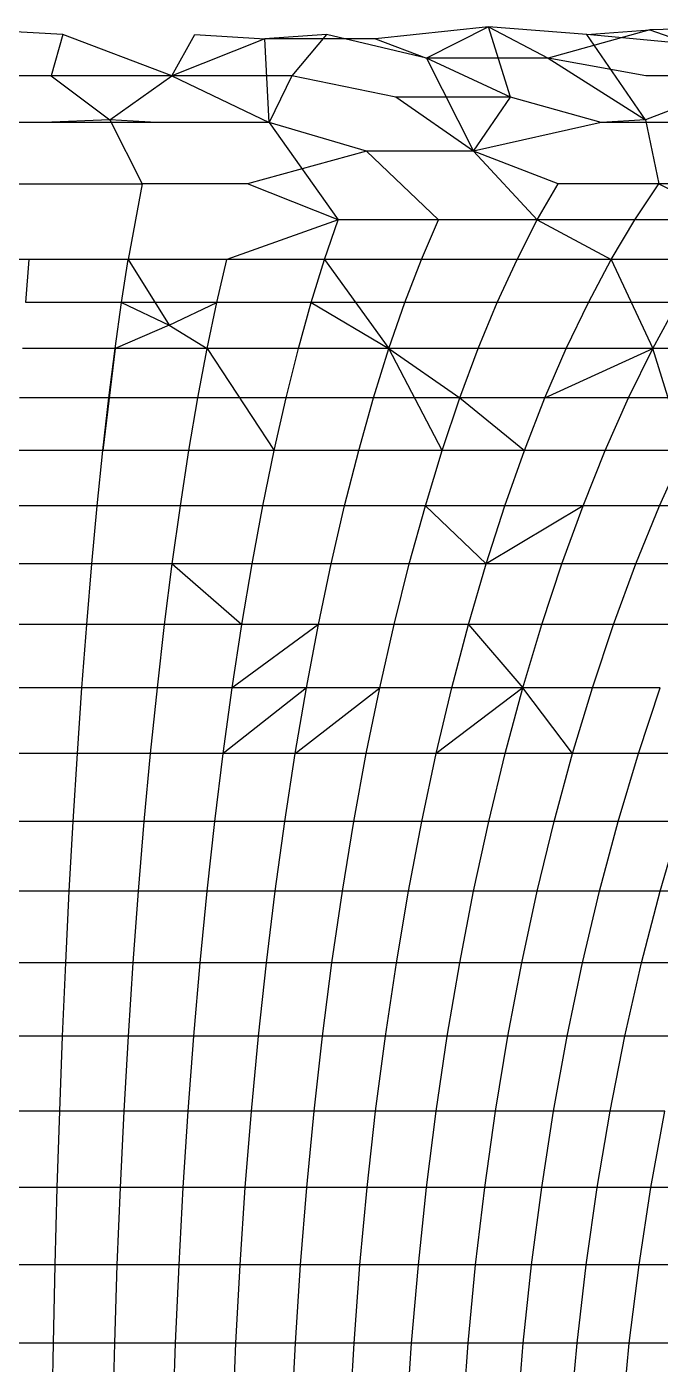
# Model space of a CAD drawing. Header units: inches. Extents: x 17 to 4615, y 5 to 3256.
# Drawn here: x 748.792 to 749.179, y 2597.829 to 2598.646 of the extents above; entities that cross this region are included whole.
import ezdxf

# ---------------------------------------------------------------- set-up
doc = ezdxf.new("R2010")
doc.units = ezdxf.units.IN
doc.header["$MEASUREMENT"] = 0

msp = doc.modelspace()

# ---------------------------------------------------------------- linework, layer by layer
for p, q in [((748.81349, 2598.64161), (748.7324, 2598.64643)), ((749.07383, 2598.64643), (749.00477, 2598.63913)), ((749.07383, 2598.64643), (749.03578, 2598.6272)), ((749.13383, 2598.64161), (749.07383, 2598.64643)), ((749.07383, 2598.64643), (749.11024, 2598.6272)), ((749.08711, 2598.60337), (749.07383, 2598.64643)), ((749.17231, 2598.6446), (749.11024, 2598.6272)), ((749.13383, 2598.64161), (749.17231, 2598.6446)), ((749.24043, 2598.64643), (749.17231, 2598.6446)), ((749.17231, 2598.6446), (749.19783, 2598.63559)), ((748.81349, 2598.64161), (748.80638, 2598.61646)), ((748.88014, 2598.61646), (748.81349, 2598.64161)), ((748.88014, 2598.61646), (748.89433, 2598.64161)), ((748.93699, 2598.63913), (748.88014, 2598.61646)), ((748.89433, 2598.64161), (748.93699, 2598.63913)), ((748.9748, 2598.64161), (748.93699, 2598.63913)), ((749.00477, 2598.63913), (748.93699, 2598.63913)), ((748.93977, 2598.58796), (748.93699, 2598.63913)), ((748.9748, 2598.64161), (748.95353, 2598.61646)), ((749.03578, 2598.6272), (748.9748, 2598.64161)), ((749.00477, 2598.63913), (749.03578, 2598.6272)), ((749.19783, 2598.63559), (749.13383, 2598.64161)), ((749.1696, 2598.5896), (749.13383, 2598.64161)), ((749.08711, 2598.60337), (749.03578, 2598.6272)), ((749.11024, 2598.6272), (749.03578, 2598.6272)), ((749.03578, 2598.6272), (749.06465, 2598.57029)), ((749.16987, 2598.61646), (749.11024, 2598.6272)), ((749.11024, 2598.6272), (749.1696, 2598.5896)), ((748.80638, 2598.61646), (748.7324, 2598.61646)), ((748.88014, 2598.61646), (748.80638, 2598.61646)), ((748.80638, 2598.61646), (748.84236, 2598.5896)), ((748.84236, 2598.5896), (748.88014, 2598.61646)), ((748.95353, 2598.61646), (748.88014, 2598.61646)), ((748.88014, 2598.61646), (748.93977, 2598.58796)), ((748.95353, 2598.61646), (748.93977, 2598.58796)), ((749.01719, 2598.60337), (748.95353, 2598.61646)), ((749.24012, 2598.61646), (749.1696, 2598.5896)), ((749.24012, 2598.61646), (749.16987, 2598.61646)), ((749.06465, 2598.57029), (749.01719, 2598.60337)), ((749.08711, 2598.60337), (749.01719, 2598.60337)), ((749.06465, 2598.57029), (749.08711, 2598.60337)), ((749.14262, 2598.58796), (749.08711, 2598.60337)), ((748.80177, 2598.58796), (748.7324, 2598.58796)), ((748.84236, 2598.5896), (748.80177, 2598.58796)), ((748.87092, 2598.58796), (748.80177, 2598.58796)), ((748.84236, 2598.5896), (748.86204, 2598.55042)), ((748.87092, 2598.58796), (748.84236, 2598.5896)), ((748.93977, 2598.58796), (748.87092, 2598.58796)), ((748.99916, 2598.57029), (748.93977, 2598.58796)), ((748.93977, 2598.58796), (748.98185, 2598.52836)), ((749.14262, 2598.58796), (749.06465, 2598.57029)), ((749.1696, 2598.5896), (749.14262, 2598.58796)), ((749.20848, 2598.58796), (749.14262, 2598.58796)), ((749.1696, 2598.5896), (749.17793, 2598.55042)), ((748.99916, 2598.57029), (748.92646, 2598.55042)), ((749.0431, 2598.52836), (748.99916, 2598.57029)), ((749.06465, 2598.57029), (748.99916, 2598.57029)), ((749.11631, 2598.55042), (749.06465, 2598.57029)), ((749.06465, 2598.57029), (749.10359, 2598.52836)), ((748.7324, 2598.55042), (748.86204, 2598.55042)), ((748.86204, 2598.55042), (748.85356, 2598.50416)), ((748.92646, 2598.55042), (748.86204, 2598.55042)), ((748.98185, 2598.52836), (748.92646, 2598.55042)), ((749.10359, 2598.52836), (749.11631, 2598.55042)), ((749.17793, 2598.55042), (749.11631, 2598.55042)), ((749.16316, 2598.52836), (749.17793, 2598.55042)), ((749.23851, 2598.55042), (749.17793, 2598.55042)), ((749.17793, 2598.55042), (749.22172, 2598.52836)), ((748.98185, 2598.52836), (748.91377, 2598.50416)), ((748.97352, 2598.50416), (748.98185, 2598.52836)), ((749.0431, 2598.52836), (748.98185, 2598.52836)), ((749.03273, 2598.50416), (749.0431, 2598.52836)), ((749.10359, 2598.52836), (749.0431, 2598.52836)), ((749.09117, 2598.50416), (749.10359, 2598.52836)), ((749.16316, 2598.52836), (749.10359, 2598.52836)), ((749.10359, 2598.52836), (749.14878, 2598.50416)), ((749.14878, 2598.50416), (749.16316, 2598.52836)), ((749.22172, 2598.52836), (749.16316, 2598.52836)), ((748.79307, 2598.50416), (748.7324, 2598.50416)), ((748.79103, 2598.47788), (748.79307, 2598.50416)), ((748.85356, 2598.50416), (748.79307, 2598.50416)), ((748.8495, 2598.47788), (748.85356, 2598.50416)), ((748.91377, 2598.50416), (748.85356, 2598.50416)), ((748.85356, 2598.50416), (748.87852, 2598.4639)), ((748.90766, 2598.47788), (748.91377, 2598.50416)), ((748.97352, 2598.50416), (748.91377, 2598.50416)), ((748.96543, 2598.47788), (748.97352, 2598.50416)), ((749.03273, 2598.50416), (748.97352, 2598.50416)), ((748.97352, 2598.50416), (749.01289, 2598.44962)), ((749.02262, 2598.47788), (749.03273, 2598.50416)), ((749.09117, 2598.50416), (749.03273, 2598.50416)), ((749.07914, 2598.47788), (749.09117, 2598.50416)), ((749.14878, 2598.50416), (749.09117, 2598.50416)), ((749.13481, 2598.47788), (749.14878, 2598.50416)), ((749.20536, 2598.50416), (749.14878, 2598.50416)), ((749.14878, 2598.50416), (749.17414, 2598.44962)), ((748.8495, 2598.47788), (748.79103, 2598.47788)), ((748.84556, 2598.44962), (748.8495, 2598.47788)), ((748.90766, 2598.47788), (748.8495, 2598.47788)), ((748.8495, 2598.47788), (748.87852, 2598.4639)), ((748.87852, 2598.4639), (748.90766, 2598.47788)), ((748.90177, 2598.44962), (748.90766, 2598.47788)), ((748.96543, 2598.47788), (748.90766, 2598.47788)), ((748.95762, 2598.44962), (748.96543, 2598.47788)), ((749.02262, 2598.47788), (748.96543, 2598.47788)), ((748.96543, 2598.47788), (749.01289, 2598.44962)), ((749.01289, 2598.44962), (749.02262, 2598.47788)), ((749.07914, 2598.47788), (749.02262, 2598.47788)), ((749.06748, 2598.44962), (749.07914, 2598.47788)), ((749.13481, 2598.47788), (749.07914, 2598.47788)), ((749.12129, 2598.44962), (749.13481, 2598.47788)), ((749.18949, 2598.47788), (749.13481, 2598.47788)), ((749.17414, 2598.44962), (749.18949, 2598.47788)), ((748.87852, 2598.4639), (748.84556, 2598.44962)), ((748.87852, 2598.4639), (748.90177, 2598.44962)), ((748.84556, 2598.44962), (748.78904, 2598.44962)), ((748.84556, 2598.44962), (748.83811, 2598.38736)), ((748.84178, 2598.41944), (748.84556, 2598.44962)), ((748.90177, 2598.44962), (748.84556, 2598.44962)), ((748.8961, 2598.41944), (748.90177, 2598.44962)), ((748.95762, 2598.44962), (748.90177, 2598.44962)), ((748.90177, 2598.44962), (748.94282, 2598.38736)), ((748.95005, 2598.41944), (748.95762, 2598.44962)), ((749.01289, 2598.44962), (748.95762, 2598.44962)), ((749.00349, 2598.41944), (749.01289, 2598.44962)), ((749.06748, 2598.44962), (749.01289, 2598.44962)), ((749.04548, 2598.38736), (749.01289, 2598.44962)), ((749.01289, 2598.44962), (749.05625, 2598.41944)), ((749.05625, 2598.41944), (749.06748, 2598.44962)), ((749.12129, 2598.44962), (749.06748, 2598.44962)), ((749.10826, 2598.41944), (749.12129, 2598.44962)), ((749.10826, 2598.41944), (749.17414, 2598.44962)), ((749.17414, 2598.44962), (749.12129, 2598.44962)), ((749.15934, 2598.41944), (749.17414, 2598.44962)), ((749.22593, 2598.44962), (749.17414, 2598.44962)), ((749.19352, 2598.38736), (749.17414, 2598.44962)), ((748.84178, 2598.41944), (748.78715, 2598.41944)), ((748.83811, 2598.38736), (748.84178, 2598.41944)), ((748.8961, 2598.41944), (748.84178, 2598.41944)), ((748.89067, 2598.38736), (748.8961, 2598.41944)), ((748.95005, 2598.41944), (748.8961, 2598.41944)), ((748.94282, 2598.38736), (748.95005, 2598.41944)), ((749.00349, 2598.41944), (748.95005, 2598.41944)), ((748.99446, 2598.38736), (749.00349, 2598.41944)), ((749.05625, 2598.41944), (749.00349, 2598.41944)), ((749.04548, 2598.38736), (749.05625, 2598.41944)), ((749.10826, 2598.41944), (749.05625, 2598.41944)), ((749.05625, 2598.41944), (749.09574, 2598.38736)), ((749.09574, 2598.38736), (749.10826, 2598.41944)), ((749.15934, 2598.41944), (749.10826, 2598.41944)), ((749.14512, 2598.38736), (749.15934, 2598.41944)), ((749.20939, 2598.41944), (749.15934, 2598.41944)), ((748.83811, 2598.38736), (748.78532, 2598.38736)), ((748.83464, 2598.35352), (748.83811, 2598.38736)), ((748.89067, 2598.38736), (748.83811, 2598.38736)), ((748.88545, 2598.35352), (748.89067, 2598.38736)), ((748.94282, 2598.38736), (748.89067, 2598.38736)), ((748.93586, 2598.35352), (748.94282, 2598.38736)), ((748.99446, 2598.38736), (748.94282, 2598.38736)), ((748.98582, 2598.35352), (748.99446, 2598.38736)), ((749.04548, 2598.38736), (748.99446, 2598.38736)), ((749.03517, 2598.35352), (749.04548, 2598.38736)), ((749.09574, 2598.38736), (749.04548, 2598.38736)), ((749.08375, 2598.35352), (749.09574, 2598.38736)), ((749.14512, 2598.38736), (749.09574, 2598.38736)), ((749.13151, 2598.35352), (749.14512, 2598.38736)), ((749.19352, 2598.38736), (749.14512, 2598.38736)), ((749.17832, 2598.35352), (749.19352, 2598.38736)), ((748.83464, 2598.35352), (748.78358, 2598.35352)), ((748.83131, 2598.31797), (748.83464, 2598.35352)), ((748.88545, 2598.35352), (748.83464, 2598.35352)), ((748.88047, 2598.31797), (748.88545, 2598.35352)), ((748.93586, 2598.35352), (748.88545, 2598.35352)), ((748.92927, 2598.31797), (748.93586, 2598.35352)), ((748.98582, 2598.35352), (748.93586, 2598.35352)), ((748.97761, 2598.31797), (748.98582, 2598.35352)), ((749.03517, 2598.35352), (748.98582, 2598.35352)), ((749.02534, 2598.31797), (749.03517, 2598.35352)), ((749.08375, 2598.35352), (749.03517, 2598.35352)), ((749.07237, 2598.31797), (749.03517, 2598.35352)), ((749.07237, 2598.31797), (749.08375, 2598.35352)), ((749.13151, 2598.35352), (749.07237, 2598.31797)), ((749.13151, 2598.35352), (749.08375, 2598.35352)), ((749.11857, 2598.31797), (749.13151, 2598.35352)), ((749.17832, 2598.35352), (749.13151, 2598.35352)), ((749.16383, 2598.31797), (749.17832, 2598.35352)), ((749.22404, 2598.35352), (749.17832, 2598.35352)), ((748.83131, 2598.31797), (748.78193, 2598.31797)), ((748.82817, 2598.28083), (748.83131, 2598.31797)), ((748.88047, 2598.31797), (748.83131, 2598.31797)), ((748.87577, 2598.28083), (748.88047, 2598.31797)), ((748.92927, 2598.31797), (748.88047, 2598.31797)), ((748.88047, 2598.31797), (748.92301, 2598.28083)), ((748.92301, 2598.28083), (748.92927, 2598.31797)), ((748.97761, 2598.31797), (748.92927, 2598.31797)), ((748.9698, 2598.28083), (748.97761, 2598.31797)), ((749.02534, 2598.31797), (748.97761, 2598.31797)), ((749.01603, 2598.28083), (749.02534, 2598.31797)), ((749.07237, 2598.31797), (749.02534, 2598.31797)), ((749.06156, 2598.28083), (749.07237, 2598.31797)), ((749.11857, 2598.31797), (749.07237, 2598.31797)), ((749.1063, 2598.28083), (749.11857, 2598.31797)), ((749.16383, 2598.31797), (749.11857, 2598.31797)), ((749.15013, 2598.28083), (749.16383, 2598.31797)), ((749.20808, 2598.31797), (749.16383, 2598.31797)), ((748.82817, 2598.28083), (748.78034, 2598.28083)), ((748.82521, 2598.24213), (748.82817, 2598.28083)), ((748.87577, 2598.28083), (748.82817, 2598.28083)), ((748.87135, 2598.24213), (748.87577, 2598.28083)), ((748.92301, 2598.28083), (748.87577, 2598.28083)), ((748.91712, 2598.24213), (748.92301, 2598.28083)), ((748.9698, 2598.28083), (748.91712, 2598.24213)), ((748.9698, 2598.28083), (748.92301, 2598.28083)), ((748.96247, 2598.24213), (748.9698, 2598.28083)), ((749.01603, 2598.28083), (748.9698, 2598.28083)), ((749.00724, 2598.24213), (749.01603, 2598.28083)), ((749.06156, 2598.28083), (749.01603, 2598.28083)), ((749.05137, 2598.24213), (749.06156, 2598.28083)), ((749.1063, 2598.28083), (749.06156, 2598.28083)), ((749.06156, 2598.28083), (749.09474, 2598.24213)), ((749.09474, 2598.24213), (749.1063, 2598.28083)), ((749.15013, 2598.28083), (749.1063, 2598.28083)), ((749.13722, 2598.24213), (749.15013, 2598.28083)), ((749.19297, 2598.28083), (749.15013, 2598.28083)), ((748.82521, 2598.24213), (748.77888, 2598.24213)), ((748.82246, 2598.202), (748.82521, 2598.24213)), ((748.87135, 2598.24213), (748.82521, 2598.24213)), ((748.8672, 2598.202), (748.87135, 2598.24213)), ((748.91712, 2598.24213), (748.87135, 2598.24213)), ((748.9116, 2598.202), (748.91712, 2598.24213)), ((748.96247, 2598.24213), (748.9116, 2598.202)), ((748.96247, 2598.24213), (748.91712, 2598.24213)), ((748.95561, 2598.202), (748.96247, 2598.24213)), ((748.95561, 2598.202), (749.00724, 2598.24213)), ((749.00724, 2598.24213), (748.96247, 2598.24213)), ((748.99906, 2598.202), (749.00724, 2598.24213)), ((749.05137, 2598.24213), (749.00724, 2598.24213)), ((749.04185, 2598.202), (749.05137, 2598.24213)), ((749.09474, 2598.24213), (749.04185, 2598.202)), ((749.09474, 2598.24213), (749.05137, 2598.24213)), ((749.08393, 2598.202), (749.09474, 2598.24213)), ((749.13722, 2598.24213), (749.09474, 2598.24213)), ((749.12513, 2598.202), (749.09474, 2598.24213)), ((749.12513, 2598.202), (749.13722, 2598.24213)), ((749.17872, 2598.24213), (749.13722, 2598.24213)), ((749.16542, 2598.202), (749.17872, 2598.24213)), ((748.82246, 2598.202), (748.77748, 2598.202)), ((748.81987, 2598.16053), (748.82246, 2598.202)), ((748.8672, 2598.202), (748.82246, 2598.202)), ((748.86335, 2598.16053), (748.8672, 2598.202)), ((748.9116, 2598.202), (748.8672, 2598.202)), ((748.9065, 2598.16053), (748.9116, 2598.202)), ((748.95561, 2598.202), (748.9116, 2598.202)), ((748.94923, 2598.16053), (748.95561, 2598.202)), ((748.99906, 2598.202), (748.95561, 2598.202)), ((748.99143, 2598.16053), (748.99906, 2598.202)), ((749.04185, 2598.202), (748.99906, 2598.202)), ((749.033, 2598.16053), (749.04185, 2598.202)), ((749.08393, 2598.202), (749.04185, 2598.202)), ((749.07386, 2598.16053), (749.08393, 2598.202)), ((749.12513, 2598.202), (749.08393, 2598.202)), ((749.1139, 2598.16053), (749.12513, 2598.202)), ((749.16542, 2598.202), (749.12513, 2598.202)), ((749.15303, 2598.16053), (749.16542, 2598.202)), ((749.20463, 2598.202), (749.16542, 2598.202)), ((748.81987, 2598.16053), (748.77619, 2598.16053)), ((748.81752, 2598.1178), (748.81987, 2598.16053)), ((748.86335, 2598.16053), (748.81987, 2598.16053)), ((748.85978, 2598.1178), (748.86335, 2598.16053)), ((748.9065, 2598.16053), (748.86335, 2598.16053)), ((748.90177, 2598.1178), (748.9065, 2598.16053)), ((748.94923, 2598.16053), (748.9065, 2598.16053)), ((748.94334, 2598.1178), (748.94923, 2598.16053)), ((748.99143, 2598.16053), (748.94923, 2598.16053)), ((748.98442, 2598.1178), (748.99143, 2598.16053)), ((749.033, 2598.16053), (748.99143, 2598.16053)), ((749.02485, 2598.1178), (749.033, 2598.16053)), ((749.07386, 2598.16053), (749.033, 2598.16053)), ((749.06462, 2598.1178), (749.07386, 2598.16053)), ((749.1139, 2598.16053), (749.07386, 2598.16053)), ((749.10356, 2598.1178), (749.1139, 2598.16053)), ((749.15303, 2598.16053), (749.1139, 2598.16053)), ((749.14161, 2598.1178), (749.15303, 2598.16053)), ((749.19114, 2598.16053), (749.15303, 2598.16053)), ((749.17869, 2598.1178), (749.19114, 2598.16053)), ((748.81752, 2598.1178), (748.775, 2598.1178)), ((748.81535, 2598.07398), (748.81752, 2598.1178)), ((748.85978, 2598.1178), (748.81752, 2598.1178)), ((748.85655, 2598.07398), (748.85978, 2598.1178)), ((748.90177, 2598.1178), (748.85978, 2598.1178)), ((748.89747, 2598.07398), (748.90177, 2598.1178)), ((748.94334, 2598.1178), (748.90177, 2598.1178)), ((748.93797, 2598.07398), (748.94334, 2598.1178)), ((748.98442, 2598.1178), (748.94334, 2598.1178)), ((748.97801, 2598.07398), (748.98442, 2598.1178)), ((749.02485, 2598.1178), (748.98442, 2598.1178)), ((749.01744, 2598.07398), (749.02485, 2598.1178)), ((749.06462, 2598.1178), (749.02485, 2598.1178)), ((749.05616, 2598.07398), (749.06462, 2598.1178)), ((749.10356, 2598.1178), (749.06462, 2598.1178)), ((749.09413, 2598.07398), (749.10356, 2598.1178)), ((749.14161, 2598.1178), (749.10356, 2598.1178)), ((749.13124, 2598.07398), (749.14161, 2598.1178)), ((749.17869, 2598.1178), (749.14161, 2598.1178)), ((749.16734, 2598.07398), (749.17869, 2598.1178)), ((749.2147, 2598.1178), (749.17869, 2598.1178)), ((748.81535, 2598.07398), (748.77394, 2598.07398)), ((748.8134, 2598.02912), (748.81535, 2598.07398)), ((748.85655, 2598.07398), (748.81535, 2598.07398)), ((748.85365, 2598.02912), (748.85655, 2598.07398)), ((748.89747, 2598.07398), (748.85655, 2598.07398)), ((748.8936, 2598.02912), (748.89747, 2598.07398)), ((748.93797, 2598.07398), (748.89747, 2598.07398)), ((748.93315, 2598.02912), (748.93797, 2598.07398)), ((748.97801, 2598.07398), (748.93797, 2598.07398)), ((748.97224, 2598.02912), (748.97801, 2598.07398)), ((749.01744, 2598.07398), (748.97801, 2598.07398)), ((749.01072, 2598.02912), (749.01744, 2598.07398)), ((749.05616, 2598.07398), (749.01744, 2598.07398)), ((749.04856, 2598.02912), (749.05616, 2598.07398)), ((749.09413, 2598.07398), (749.05616, 2598.07398)), ((749.08564, 2598.02912), (749.09413, 2598.07398)), ((749.13124, 2598.07398), (749.09413, 2598.07398)), ((749.12184, 2598.02912), (749.13124, 2598.07398)), ((749.16734, 2598.07398), (749.13124, 2598.07398)), ((749.15711, 2598.02912), (749.16734, 2598.07398)), ((749.20243, 2598.07398), (749.16734, 2598.07398)), ((748.8134, 2598.02912), (748.77296, 2598.02912)), ((748.81166, 2597.98331), (748.8134, 2598.02912)), ((748.85365, 2598.02912), (748.8134, 2598.02912)), ((748.85105, 2597.98331), (748.85365, 2598.02912)), ((748.8936, 2598.02912), (748.85365, 2598.02912)), ((748.89015, 2597.98331), (748.8936, 2598.02912)), ((748.93315, 2598.02912), (748.8936, 2598.02912)), ((748.92884, 2597.98331), (748.93315, 2598.02912)), ((748.97224, 2598.02912), (748.93315, 2598.02912)), ((748.96711, 2597.98331), (748.97224, 2598.02912)), ((749.01072, 2598.02912), (748.97224, 2598.02912)), ((749.00477, 2597.98331), (749.01072, 2598.02912)), ((749.04856, 2598.02912), (749.01072, 2598.02912)), ((749.04179, 2597.98331), (749.04856, 2598.02912)), ((749.08564, 2598.02912), (749.04856, 2598.02912)), ((749.07807, 2597.98331), (749.08564, 2598.02912)), ((749.12184, 2598.02912), (749.08564, 2598.02912)), ((749.11351, 2597.98331), (749.12184, 2598.02912)), ((749.15711, 2598.02912), (749.12184, 2598.02912)), ((749.14805, 2597.98331), (749.15711, 2598.02912)), ((749.19139, 2598.02912), (749.15711, 2598.02912)), ((748.81166, 2597.98331), (748.77207, 2597.98331)), ((748.81016, 2597.93671), (748.81166, 2597.98331)), ((748.85105, 2597.98331), (748.81166, 2597.98331)), ((748.8488, 2597.93671), (748.85105, 2597.98331)), ((748.89015, 2597.98331), (748.85105, 2597.98331)), ((748.88713, 2597.93671), (748.89015, 2597.98331)), ((748.92884, 2597.98331), (748.89015, 2597.98331)), ((748.92512, 2597.93671), (748.92884, 2597.98331)), ((748.96711, 2597.98331), (748.92884, 2597.98331)), ((748.96263, 2597.93671), (748.96711, 2597.98331)), ((749.00477, 2597.98331), (748.96711, 2597.98331)), ((748.99958, 2597.93671), (749.00477, 2597.98331)), ((749.04179, 2597.98331), (749.00477, 2597.98331)), ((749.0359, 2597.93671), (749.04179, 2597.98331)), ((749.07807, 2597.98331), (749.04179, 2597.98331)), ((749.07148, 2597.93671), (749.07807, 2597.98331)), ((749.11351, 2597.98331), (749.07807, 2597.98331)), ((749.10627, 2597.93671), (749.11351, 2597.98331)), ((749.14805, 2597.98331), (749.11351, 2597.98331)), ((749.14012, 2597.93671), (749.14805, 2597.98331)), ((749.18156, 2597.98331), (749.14805, 2597.98331)), ((749.17301, 2597.93671), (749.18156, 2597.98331)), ((748.81016, 2597.93671), (748.77134, 2597.93671)), ((748.80888, 2597.88941), (748.81016, 2597.93671)), ((748.8488, 2597.93671), (748.81016, 2597.93671)), ((748.84687, 2597.88941), (748.8488, 2597.93671)), ((748.88713, 2597.93671), (748.8488, 2597.93671)), ((748.88459, 2597.88941), (748.88713, 2597.93671)), ((748.92512, 2597.93671), (748.88713, 2597.93671)), ((748.92195, 2597.88941), (748.92512, 2597.93671)), ((748.96263, 2597.93671), (748.92512, 2597.93671)), ((748.95884, 2597.88941), (748.96263, 2597.93671)), ((748.99958, 2597.93671), (748.96263, 2597.93671)), ((748.99519, 2597.88941), (748.99958, 2597.93671)), ((749.0359, 2597.93671), (748.99958, 2597.93671)), ((749.03089, 2597.88941), (749.0359, 2597.93671)), ((749.07148, 2597.93671), (749.0359, 2597.93671)), ((749.0659, 2597.88941), (749.07148, 2597.93671)), ((749.10627, 2597.93671), (749.07148, 2597.93671)), ((749.10008, 2597.88941), (749.10627, 2597.93671)), ((749.14012, 2597.93671), (749.10627, 2597.93671)), ((749.1334, 2597.88941), (749.14012, 2597.93671)), ((749.17301, 2597.93671), (749.14012, 2597.93671)), ((749.16575, 2597.88941), (749.17301, 2597.93671)), ((749.20484, 2597.93671), (749.17301, 2597.93671)), ((748.80888, 2597.88941), (748.7707, 2597.88941)), ((748.80781, 2597.8415), (748.80888, 2597.88941)), ((748.84687, 2597.88941), (748.80888, 2597.88941)), ((748.84529, 2597.8415), (748.84687, 2597.88941)), ((748.88459, 2597.88941), (748.84687, 2597.88941)), ((748.88249, 2597.8415), (748.88459, 2597.88941)), ((748.92195, 2597.88941), (748.88459, 2597.88941)), ((748.91932, 2597.8415), (748.92195, 2597.88941)), ((748.95884, 2597.88941), (748.92195, 2597.88941)), ((748.9557, 2597.8415), (748.95884, 2597.88941)), ((748.99519, 2597.88941), (748.95884, 2597.88941)), ((748.99156, 2597.8415), (748.99519, 2597.88941)), ((749.03089, 2597.88941), (748.99519, 2597.88941)), ((749.02677, 2597.8415), (749.03089, 2597.88941)), ((749.0659, 2597.88941), (749.03089, 2597.88941)), ((749.06129, 2597.8415), (749.0659, 2597.88941)), ((749.10008, 2597.88941), (749.0659, 2597.88941)), ((749.09501, 2597.8415), (749.10008, 2597.88941)), ((749.1334, 2597.88941), (749.10008, 2597.88941)), ((749.12788, 2597.8415), (749.1334, 2597.88941)), ((749.16575, 2597.88941), (749.1334, 2597.88941)), ((749.15977, 2597.8415), (749.16575, 2597.88941)), ((749.19703, 2597.88941), (749.16575, 2597.88941)), ((748.80781, 2597.8415), (748.77015, 2597.8415)), ((748.80699, 2597.79316), (748.80781, 2597.8415)), ((748.84529, 2597.8415), (748.80781, 2597.8415)), ((748.84407, 2597.79316), (748.84529, 2597.8415)), ((748.88249, 2597.8415), (748.84529, 2597.8415)), ((748.88084, 2597.79316), (748.88249, 2597.8415)), ((748.91932, 2597.8415), (748.88249, 2597.8415)), ((748.91728, 2597.79316), (748.91932, 2597.8415)), ((748.9557, 2597.8415), (748.91932, 2597.8415)), ((748.95326, 2597.79316), (748.9557, 2597.8415)), ((748.99156, 2597.8415), (748.9557, 2597.8415)), ((748.98872, 2597.79316), (748.99156, 2597.8415)), ((749.02677, 2597.8415), (748.99156, 2597.8415)), ((749.02357, 2597.79316), (749.02677, 2597.8415)), ((749.06129, 2597.8415), (749.02677, 2597.8415)), ((749.05772, 2597.79316), (749.06129, 2597.8415)), ((749.09501, 2597.8415), (749.06129, 2597.8415)), ((749.09107, 2597.79316), (749.09501, 2597.8415)), ((749.12788, 2597.8415), (749.09501, 2597.8415)), ((749.12355, 2597.79316), (749.12788, 2597.8415)), ((749.15977, 2597.8415), (749.12788, 2597.8415)), ((749.1551, 2597.79316), (749.15977, 2597.8415)), ((749.19062, 2597.8415), (749.15977, 2597.8415))]:
    msp.add_line(p, q)

doc.saveas('drawing.dxf')
